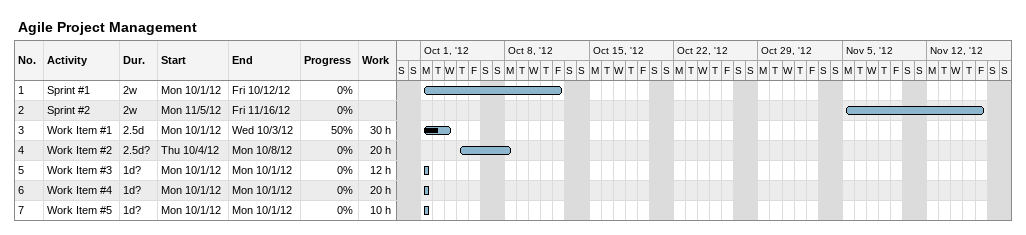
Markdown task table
Agile Project Management

| ID | Task | Duration | Start | Finish | % complete | Work (h) |
|---|---|---|---|---|---|---|
| 1 | Sprint #1 | 2w | 2012-10-01 | 2012-10-12 | 0 |  |
| 2 | Sprint #2 | 2w | 2012-11-05 | 2012-11-16 | 0 |  |
| 3 | Work Item #1 | 2.5d | 2012-10-01 | 2012-10-03 | 50 | 30 |
| 4 | Work Item #2 | 2.5d? | 2012-10-04 | 2012-10-08 | 0 | 20 |
| 5 | Work Item #3 | 1d? | 2012-10-01 | 2012-10-01 | 0 | 12 |
| 6 | Work Item #4 | 1d? | 2012-10-01 | 2012-10-01 | 0 | 20 |
| 7 | Work Item #5 | 1d? | 2012-10-01 | 2012-10-01 | 0 | 10 |
